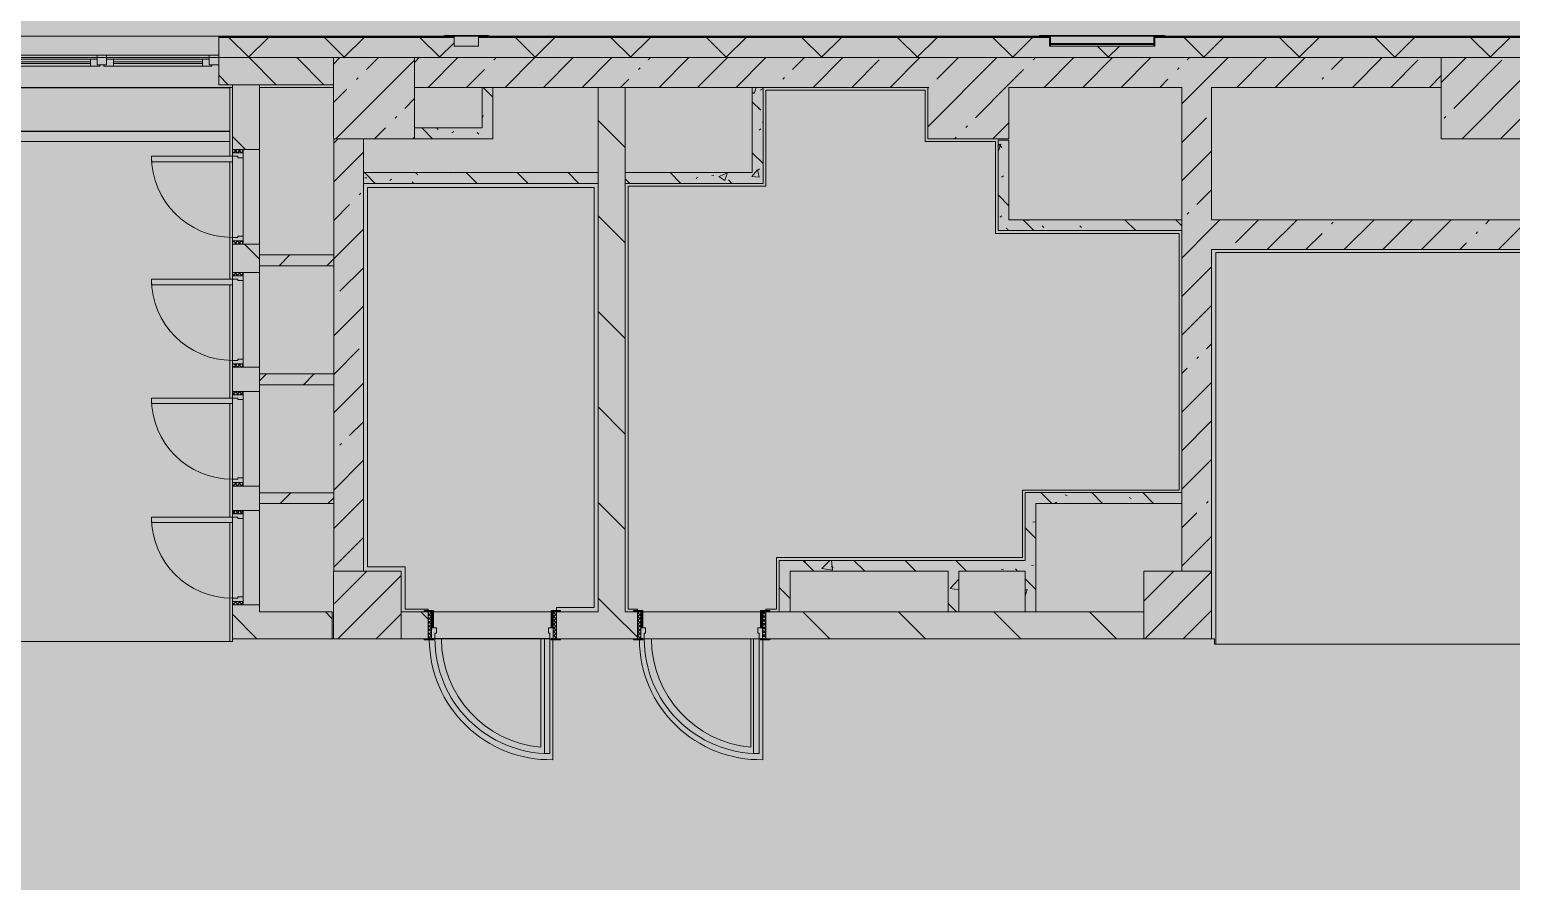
# Model space of a CAD drawing. Header units: millimetres. Extents: x -3902 to 188078, y -8553 to 29000.
# Drawn here: x 72528 to 83498, y 9105 to 15407 of the extents above; entities that cross this region are included whole.
import ezdxf

# ---------------------------------------------------------------- set-up
doc = ezdxf.new("R2010")
doc.units = ezdxf.units.MM
for name, color, linetype, lineweight in [('A-DETL-6', 7, 'Continuous', 5), ('A-WALL-3', 7, 'Continuous', 5), ('I-WALL-3', 7, 'Continuous', 5), ('S-COLS-4', 7, 'Continuous', 5)]:
    doc.layers.add(name, color=color, linetype=linetype, lineweight=lineweight)
doc.layers.add('A-DETL-GENF-2', color=7, linetype='Continuous', lineweight=9, true_color=0xc0c0c0, transparency=0.4)
for name, color, linetype, lineweight, true_color in [('A-DOOR-1', 7, 'Continuous', 5, 0xaaaaaa), ('A-DOOR-2', 7, 'Continuous', 5, 0xe2e2e2), ('A-DOOR-3', 7, 'Continuous', 5, 0xb7b7b7), ('A-DOOR-FRAM-1', 7, 'Continuous', 5, 0xe2e2e2), ('A-DOOR-FRAM-2', 7, 'Continuous', 5, 0xaaaaaa), ('A-DOOR-FRAM-3', 7, 'Continuous', 5, 0xb7b7b7), ('A-FLOR-1', 7, 'Continuous', 5, 0xb7b7b7), ('A-GENM-1', 7, 'Continuous', 5, 0x737373), ('A-GENM-2', 7, 'Continuous', 5, 0xa1a1a1), ('A-GLAZ-3', 7, 'Continuous', 5, 0x737373), ('A-WALL-4', 7, 'Continuous', 5, 0x737373), ('A-WALL-5', 7, 'Continuous', 9, 0x737373), ('A-WALL-6', 7, 'Continuous', 5, 0xa1a1a1), ('I-WALL-4', 7, 'Continuous', 5, 0x737373), ('I-WALL-5', 7, 'Continuous', 5, 0x787878), ('S-COLS-3', 7, 'Continuous', 5, 0x737373)]:
    doc.layers.add(name, color=color, linetype=linetype, lineweight=lineweight, true_color=true_color)
pattern_1 = [(135, (61067.9, 0), (-353.553, -353.553), [])]
pattern_2 = [(135, (1826.41, 164.685), (-14.14214, -14.14214), []), (225, (1826.41, 164.685), (14.14214, -14.14214), [])]
pattern_3 = [(45, (-296.384, 164.685), (-14.1421, 14.1421), []), (135, (-296.384, 164.685), (-14.1421, -14.1421), [])]
pattern_4 = [(45, (61067.9, 0), (-285.123, 285.123), []), (45, (61353, 0), (-285.123, 285.123), [504.031, -100.806, 16.764, -84.042])]
pattern_5 = [(135, (61067.9, 0), (-377.171, -377.171), [533.4, -88.9, 17.78, -88.9]), (135, (61067.9, 376.94), (-377.171, -377.171), []), (50, (61067.9, 0), (637.645, -55.787), [66.675, -733.425]), (355, (61067.9, 0), (-123.35, 668.7), [53.34, -586.74]), (100.451, (61121, -4.65), (514.299, 612.908), [56.665, -623.315]), (46.184, (61067.9, 177.8), (948.776, -147.15), [100.012, -1100.137]), (96.636, (61147, 165.5), (830.91, 865.997), [84.998, -934.973]), (351.184, (61067.9, 177.8), (830.918, 865.99), [80.01, -880.11]), (21, (61156.8, 133.35), (530.651, -357.928), [66.675, -733.425]), (326, (61156.8, 133.35), (216.308, 644.658), [53.34, -586.74]), (71.451, (61201, 103.5), (746.96, 286.724), [56.665, -623.315]), (37.5, (61067.9, 0), (10.8105, 295.9426), [16.764, -562.864, 16.764, -578.866, -588.962]), (37.5, (61067.9, 0), (10.8105, 295.9426), [-1175.258, 16.764, -572.198]), (7.5, (61067.9, 0), (233.869, 350.6318), [16.764, -322.834, 16.764, -549.529, -224.472]), (7.5, (61067.9, 0), (233.869, 350.6318), [-905.891, 16.764, -207.708]), (327.5, (60869.64, 0), (474.5678, -20.0513), [16.764, -205.486, 16.764, -676.656, -920.115]), (327.5, (60869.64, 0), (474.5678, -20.0513), [-915.67, 16.764, -903.351]), (317.5, (60780.74, 0), (518.452, 88.9934), [16.764, -272.161, 16.764, -443.738, -653.415]), (317.5, (60780.74, 0), (518.452, 88.9934), [-749.427, 16.764, -636.651])]
pattern_6 = [(45, (61067.9, 0), (-176.7767, 176.7767), [])]

# ---------------------------------------------------------------- blocks, each defined once
blk = doc.blocks.new('BSC_Колонна _Прямоугольная - 600х600-V44-3_10_1_птичка')
at = {"layer": 'S-COLS-4'}
h = blk.add_hatch(dxfattribs=at)
h.set_pattern_fill('FP_56', color=256, style=0, pattern_type=2)
h.set_pattern_definition([(45, (-14010, -14900), (-285.123, 285.123), []), (45, (-13724.88, -14900), (-285.123, 285.123), [504.031, -100.806, 16.764, -84.042])])
h.paths.add_polyline_path([(-22, -300), (300, -300), (300, 300), (-300, 300), (-300, -300)])
at = {"layer": 'S-COLS-3'}
for p, q in [((300, 300), (-300, 300)), ((-300, 300), (-300, -300)), ((300, -300), (300, 300)), ((-300, -300), (300, -300))]:
    blk.add_line(p, q, dxfattribs=at)
blk = doc.blocks.new('110_Дверь_СКБ_1Ст_Внутренняя1 - Д-7_п__950x2100h_Туалет EW30-32897972-3_10_1_птичка')
at = {"layer": 'A-DOOR-1'}
h = blk.add_hatch(dxfattribs=at)
h.set_pattern_fill('FP_66', color=256, style=0, pattern_type=2)
h.set_pattern_definition(pattern_2)
h.paths.add_polyline_path([(487.5, 100), (462.5, 100), (462.5, -100), (487.5, -100)])
at = {"layer": 'A-DOOR-2'}
h = blk.add_hatch(color=256, dxfattribs=at)
h.paths.add_polyline_path([(437.5, 100), (437.5, 60), (427.5, 60), (427.5, 20), (462.5, 20), (462.5, 100)])
h.paths.add_polyline_path([(-412.5, 100), (-437.5, 100), (-437.5, 20), (-402.5, 20), (-402.5, 60), (-412.5, 60)])
at = {"layer": 'A-DOOR-FRAM-1'}
for points in [[(-412.5, 950), (-412.5, 100), (-372.5, 100), (-372.5, 950)], [(-492.5, 108), (-492.5, 100), (-422.5, 100), (-422.5, 108)], [(-422.5, 20), (-437.5, 20), (-437.5, -100), (-422.5, -100)], [(517.5, 108), (447.5, 108), (447.5, 100), (517.5, 100)], [(462.5, 20), (447.5, 20), (447.5, -100), (462.5, -100)], [(-492.5, -100), (-492.5, -108), (-422.5, -108), (-422.5, -100)], [(447.5, -100), (447.5, -108), (517.5, -108), (517.5, -100)]]:
    blk.add_hatch(color=256, dxfattribs=at).paths.add_polyline_path(points)
at = {"layer": 'A-DOOR-FRAM-2'}
h = blk.add_hatch(dxfattribs=at)
h.set_pattern_fill('FP_67', color=256, style=0, pattern_type=2)
h.set_pattern_definition(pattern_3)
h.paths.add_polyline_path([(-437.5, 100), (-462.5, 100), (-462.5, -100), (-437.5, -100)])
at = {"layer": 'A-DOOR-3'}
for p, q in [((-412.5, 950), (-412.5, 100)), ((-372.5, 950), (-412.5, 950)), ((-372.5, 100), (-372.5, 950)), ((-412.5, 100), (-372.5, 100))]:
    blk.add_line(p, q, dxfattribs=at)
blk.add_arc((-412.5, 100), 850, 360, 90, dxfattribs=at)
at = {"layer": 'A-DOOR-FRAM-3'}
for p, q in [((-422.5, 108), (-492.5, 108)), ((-492.5, 108), (-492.5, 100)), ((-492.5, 100), (-422.5, 100)), ((-437.5, 100), (-462.5, 100)), ((-462.5, 100), (-462.5, -100)), ((-412.5, 100), (-437.5, 100)), ((-437.5, 100), (-437.5, 20)), ((-437.5, -100), (-437.5, 100)), ((-422.5, 100), (-437.5, 100)), ((-437.5, 100), (-437.5, 99)), ((-437.5, 99), (-422.5, 99)), ((-437.5, 20), (-402.5, 20)), ((-422.5, 20), (-437.5, 20)), ((-437.5, 20), (-437.5, -100)), ((-422.5, 100), (-422.5, 108)), ((-422.5, 99), (-422.5, 100)), ((-422.5, -100), (-422.5, 20)), ((-412.5, 60), (-412.5, 100)), ((-402.5, 60), (-412.5, 60)), ((-402.5, 20), (-402.5, 60)), ((437.5, 60), (427.5, 60)), ((427.5, 60), (427.5, 20)), ((427.5, 20), (462.5, 20)), ((437.5, 100), (437.5, 60)), ((462.5, 100), (437.5, 100)), ((517.5, 108), (447.5, 108)), ((447.5, 108), (447.5, 100)), ((462.5, 100), (447.5, 100)), ((447.5, 100), (447.5, 99)), ((447.5, 100), (517.5, 100)), ((447.5, 99), (462.5, 99)), ((462.5, 20), (447.5, 20)), ((447.5, 20), (447.5, -100)), ((462.5, 20), (462.5, 100)), ((487.5, 100), (462.5, 100)), ((462.5, 100), (462.5, -100)), ((462.5, 99), (462.5, 100)), ((462.5, -100), (462.5, 20)), ((487.5, -100), (487.5, 100)), ((517.5, 100), (517.5, 108)), ((-422.5, -100), (-492.5, -100)), ((-492.5, -100), (-492.5, -108)), ((-492.5, -108), (-422.5, -108)), ((-462.5, -100), (-437.5, -100)), ((-437.5, -100), (-422.5, -100)), ((-422.5, -108), (-422.5, -100)), ((447.5, -100), (462.5, -100)), ((517.5, -100), (447.5, -100)), ((447.5, -100), (447.5, -108)), ((447.5, -108), (517.5, -108)), ((462.5, -100), (487.5, -100)), ((517.5, -108), (517.5, -100))]:
    blk.add_line(p, q, dxfattribs=at)
blk = doc.blocks.new('110_Дверь_СКБ_1Ст_Внутренняя1 - Д-7_п__950x2100h_Туалет-32491181-3_10_1_птичка')
at = {"layer": 'A-DOOR-1'}
h = blk.add_hatch(dxfattribs=at)
h.set_pattern_fill('FP_66', color=256, style=0, pattern_type=2)
h.set_pattern_definition(pattern_2)
h.paths.add_polyline_path([(487.5, 100), (462.5, 100), (462.5, -100), (487.5, -100)])
at = {"layer": 'A-DOOR-2'}
h = blk.add_hatch(color=256, dxfattribs=at)
h.paths.add_polyline_path([(437.5, 100), (437.5, 60), (427.5, 60), (427.5, 20), (462.5, 20), (462.5, 100)])
h.paths.add_polyline_path([(-412.5, 100), (-437.5, 100), (-437.5, 20), (-402.5, 20), (-402.5, 60), (-412.5, 60)])
at = {"layer": 'A-DOOR-FRAM-1'}
for points in [[(-412.5, 950), (-412.5, 100), (-372.5, 100), (-372.5, 950)], [(-492.5, 108), (-492.5, 100), (-422.5, 100), (-422.5, 108)], [(-422.5, 20), (-437.5, 20), (-437.5, -100), (-422.5, -100)], [(517.5, 108), (447.5, 108), (447.5, 100), (517.5, 100)], [(462.5, 20), (447.5, 20), (447.5, -100), (462.5, -100)], [(-492.5, -100), (-492.5, -108), (-422.5, -108), (-422.5, -100)], [(447.5, -100), (447.5, -108), (517.5, -108), (517.5, -100)]]:
    blk.add_hatch(color=256, dxfattribs=at).paths.add_polyline_path(points)
at = {"layer": 'A-DOOR-FRAM-2'}
h = blk.add_hatch(dxfattribs=at)
h.set_pattern_fill('FP_67', color=256, style=0, pattern_type=2)
h.set_pattern_definition(pattern_3)
h.paths.add_polyline_path([(-437.5, 100), (-462.5, 100), (-462.5, -100), (-437.5, -100)])
at = {"layer": 'A-DOOR-3'}
for p, q in [((-412.5, 950), (-412.5, 100)), ((-372.5, 950), (-412.5, 950)), ((-372.5, 100), (-372.5, 950)), ((-412.5, 100), (-372.5, 100))]:
    blk.add_line(p, q, dxfattribs=at)
blk.add_arc((-412.5, 100), 850, 360, 90, dxfattribs=at)
at = {"layer": 'A-DOOR-FRAM-3'}
for p, q in [((-422.5, 108), (-492.5, 108)), ((-492.5, 108), (-492.5, 100)), ((-492.5, 100), (-422.5, 100)), ((-437.5, 100), (-462.5, 100)), ((-462.5, 100), (-462.5, -100)), ((-412.5, 100), (-437.5, 100)), ((-437.5, 100), (-437.5, 20)), ((-437.5, -100), (-437.5, 100)), ((-422.5, 100), (-437.5, 100)), ((-437.5, 100), (-437.5, 99)), ((-437.5, 99), (-422.5, 99)), ((-437.5, 20), (-402.5, 20)), ((-422.5, 20), (-437.5, 20)), ((-437.5, 20), (-437.5, -100)), ((-422.5, 100), (-422.5, 108)), ((-422.5, 99), (-422.5, 100)), ((-422.5, -100), (-422.5, 20)), ((-412.5, 60), (-412.5, 100)), ((-402.5, 60), (-412.5, 60)), ((-402.5, 20), (-402.5, 60)), ((437.5, 60), (427.5, 60)), ((427.5, 60), (427.5, 20)), ((427.5, 20), (462.5, 20)), ((437.5, 100), (437.5, 60)), ((462.5, 100), (437.5, 100)), ((517.5, 108), (447.5, 108)), ((447.5, 108), (447.5, 100)), ((462.5, 100), (447.5, 100)), ((447.5, 100), (447.5, 99)), ((447.5, 100), (517.5, 100)), ((447.5, 99), (462.5, 99)), ((462.5, 20), (447.5, 20)), ((447.5, 20), (447.5, -100)), ((462.5, 20), (462.5, 100)), ((487.5, 100), (462.5, 100)), ((462.5, 100), (462.5, -100)), ((462.5, 99), (462.5, 100)), ((462.5, -100), (462.5, 20)), ((487.5, -100), (487.5, 100)), ((517.5, 100), (517.5, 108)), ((-422.5, -100), (-492.5, -100)), ((-492.5, -100), (-492.5, -108)), ((-492.5, -108), (-422.5, -108)), ((-462.5, -100), (-437.5, -100)), ((-437.5, -100), (-422.5, -100)), ((-422.5, -108), (-422.5, -100)), ((447.5, -100), (462.5, -100)), ((517.5, -100), (447.5, -100)), ((447.5, -100), (447.5, -108)), ((447.5, -108), (517.5, -108)), ((462.5, -100), (487.5, -100)), ((517.5, -108), (517.5, -100))]:
    blk.add_line(p, q, dxfattribs=at)
blk = doc.blocks.new('BSC_Колонна _Прямоугольная - 500х500-V82-3_10_1_птичка')
at = {"layer": 'S-COLS-4'}
h = blk.add_hatch(dxfattribs=at)
h.set_pattern_fill('FP_99', color=256, style=0, pattern_type=2)
h.set_pattern_definition([(45, (-19960, -11150), (-285.123, 285.123), []), (45, (-19674.88, -11150), (-285.123, 285.123), [504.031, -100.806, 16.764, -84.042])])
h.paths.add_polyline_path([(-250, -250), (250, -250), (250, 250), (-250, 250), (-250, 71)])
at = {"layer": 'S-COLS-3'}
for p, q in [((250, 250), (-250, 250)), ((-250, 250), (-250, -250)), ((250, -250), (250, 250)), ((-250, -250), (250, -250))]:
    blk.add_line(p, q, dxfattribs=at)
blk = doc.blocks.new('120_Окно_СКБ_2Ст - 120_Окно_СКБ_2Ст 3100х2500 _мал_створка слева_ 2-V93-3_10_1_птичка')
at = {"layer": 'A-GLAZ-3'}
for p, q in [((-1550, -127), (-1550, -57)), ((-1550, -57), (-1480, -57)), ((1550, -57), (-1550, -57)), ((-1480, -57), (-1480, -127)), ((650, -87), (-1480, -87)), ((-1480, -87), (-1480, -127)), ((-1430, -137), (-1430, -87)), ((-1430, -107), (600, -107)), ((600, -137), (600, -87)), ((650, -127), (650, -57)), ((650, -57), (720, -57)), ((650, -127), (650, -87)), ((720, -57), (720, -127)), ((1480, -87), (720, -87)), ((720, -87), (720, -127)), ((770, -137), (770, -87)), ((770, -107), (1430, -107)), ((1430, -137), (1430, -87)), ((1480, -127), (1480, -57)), ((1480, -57), (1550, -57)), ((1480, -127), (1480, -87)), ((1550, -57), (1550, -127)), ((-1480, -127), (-1550, -127)), ((-1550, -127), (-1500, -127)), ((-1480, -127), (-1500, -127)), ((-1500, -127), (-1500, -137)), ((-1500, -137), (670, -137)), ((670, -137), (-1500, -137)), ((600, -117), (-1430, -117)), ((720, -127), (650, -127)), ((670, -127), (650, -127)), ((670, -127), (700, -127)), ((670, -137), (670, -127)), ((720, -127), (700, -127)), ((700, -127), (700, -137)), ((700, -137), (1500, -137)), ((1500, -137), (700, -137)), ((1430, -117), (770, -117)), ((1550, -127), (1480, -127)), ((1500, -127), (1480, -127)), ((1500, -127), (1550, -127)), ((1500, -137), (1500, -127))]:
    blk.add_line(p, q, dxfattribs=at)
blk = doc.blocks.new('BSC_Колонна _Прямоугольная - 500х500-V120-3_10_1_птичка')
at = {"layer": 'S-COLS-4'}
h = blk.add_hatch(dxfattribs=at)
h.set_pattern_fill('FP_122', color=256, style=0, pattern_type=2)
h.set_pattern_definition([(45, (-13960, -11150), (-285.123, 285.123), []), (45, (-13674.88, -11150), (-285.123, 285.123), [504.031, -100.806, 16.764, -84.042])])
h.paths.add_polyline_path([(-250, -250), (250, -250), (250, 250), (-250, 250), (-250, 71)])
at = {"layer": 'S-COLS-3'}
for p, q in [((250, 250), (-250, 250)), ((-250, 250), (-250, -250)), ((250, -250), (250, 250)), ((-250, -250), (250, -250))]:
    blk.add_line(p, q, dxfattribs=at)
blk = doc.blocks.new('BSC_Колонна _Прямоугольная - 600х600-V121-3_10_1_птичка')
at = {"layer": 'S-COLS-4'}
h = blk.add_hatch(dxfattribs=at)
h.set_pattern_fill('FP_123', color=256, style=0, pattern_type=2)
h.set_pattern_definition([(45, (-22210, -14900), (-285.123, 285.123), []), (45, (-21924.88, -14900), (-285.123, 285.123), [504.031, -100.806, 16.764, -84.042])])
h.paths.add_polyline_path([(-300, -300), (300, -300), (300, 300), (-300, 300)])
at = {"layer": 'S-COLS-3'}
for p, q in [((300, 300), (-300, 300)), ((-300, 300), (-300, -300)), ((300, -300), (300, 300)), ((-300, -300), (300, -300))]:
    blk.add_line(p, q, dxfattribs=at)
blk = doc.blocks.new('110_Дверь_СКБ_1Ст - д-18 700x2100h_Технический шкаф ЭОМ и СС-V127-3_10_1_птичка')
at = {"layer": 'A-DOOR-1'}
h = blk.add_hatch(dxfattribs=at)
h.set_pattern_fill('FP_106', color=256, style=0, pattern_type=2)
h.set_pattern_definition([(135, (1951.41, 164.685), (-14.14214, -14.14214), []), (225, (1951.41, 164.685), (14.14214, -14.14214), [])])
h.paths.add_polyline_path([(337.5, 20), (362.5, 20), (362.5, 100), (337.5, 100)])
at = {"layer": 'A-DOOR-2'}
h = blk.add_hatch(color=256, dxfattribs=at)
h.paths.add_polyline_path([(-312.5, 100), (-312.5, 20), (-277.5, 20), (-277.5, 60), (-287.5, 60), (-287.5, 100)])
h.paths.add_polyline_path([(302.5, 60), (302.5, 20), (337.5, 20), (337.5, 100), (312.5, 100), (312.5, 60)])
at = {"layer": 'A-DOOR-FRAM-1'}
blk.add_hatch(color=256, dxfattribs=at).paths.add_polyline_path([(272.5, 700), (272.5, 100), (312.5, 100), (312.5, 700)])
at = {"layer": 'A-DOOR-FRAM-2'}
h = blk.add_hatch(dxfattribs=at)
h.set_pattern_fill('FP_107', color=256, style=0, pattern_type=2)
h.set_pattern_definition([(45, (-171.384, 164.685), (-14.1421, 14.1421), []), (135, (-171.384, 164.685), (-14.1421, -14.1421), [])])
h.paths.add_polyline_path([(-337.5, 20), (-312.5, 20), (-312.5, 100), (-337.5, 100)])
at = {"layer": 'A-DOOR-3'}
for p, q in [((312.5, 700), (272.5, 700)), ((272.5, 700), (272.5, 100)), ((312.5, 100), (312.5, 700)), ((272.5, 100), (312.5, 100))]:
    blk.add_line(p, q, dxfattribs=at)
blk.add_arc((312.5, 100), 600, 90, 180, dxfattribs=at)
at = {"layer": 'A-DOOR-FRAM-3'}
for p, q in [((-312.5, 100), (-337.5, 100)), ((-337.5, 100), (-337.5, 20)), ((-337.5, 20), (-312.5, 20)), ((-287.5, 100), (-312.5, 100)), ((-312.5, 100), (-312.5, 20)), ((-312.5, 20), (-312.5, 100)), ((-312.5, 20), (-277.5, 20)), ((-287.5, 60), (-287.5, 100)), ((-287.5, 100), (272.5, 100)), ((-277.5, 60), (-287.5, 60)), ((-277.5, 20), (-277.5, 60)), ((302.5, 20), (-277.5, 20)), ((312.5, 60), (302.5, 60)), ((302.5, 60), (302.5, 20)), ((302.5, 20), (337.5, 20)), ((312.5, 100), (312.5, 60)), ((337.5, 100), (312.5, 100)), ((337.5, 20), (337.5, 100)), ((362.5, 100), (337.5, 100)), ((337.5, 100), (337.5, 20)), ((337.5, 20), (362.5, 20)), ((362.5, 20), (362.5, 100))]:
    blk.add_line(p, q, dxfattribs=at)
blk = doc.blocks.new('Полоса с поворотом - Полоса с поворотом-23831104-3_10_1_птичка')
at = {"layer": 'A-GENM-1'}
for p, q in [((19017, 15363), (19783, 15363)), ((19783, 15306), (19017, 15306)), ((19017, 15298), (19783, 15298))]:
    blk.add_line(p, q, dxfattribs=at)
blk = doc.blocks.new('Уголок вложенный - Уголок вложенный-23831105-3_10_1_птичка')
at = {"layer": 'A-GENM-1'}
for p, q in [((29164, 15365), (29244, 15365)), ((29164, 15361), (29164, 15365)), ((29244, 15365), (29244, 15285)), ((29237, 15288), (29237, 15349)), ((29244, 15285), (29240, 15285))]:
    blk.add_line(p, q, dxfattribs=at)
at = {"layer": 'A-GENM-1', "flags": 128}
for points in [[(29167, 15358), (29166, 15358), (29166, 15358), (29165, 15359), (29165, 15359), (29164, 15360), (29164, 15360), (29164, 15361)], [(29237, 15349), (29237, 15351), (29236, 15353), (29235, 15355), (29234, 15356), (29232, 15357), (29230, 15358), (29228, 15358)], [(29240, 15285), (29239, 15285), (29239, 15285), (29238, 15286), (29238, 15286), (29237, 15287), (29237, 15287), (29237, 15288)]]:
    blk.add_lwpolyline(points, dxfattribs=at)
at = {"layer": 'A-GENM-2'}
blk.add_line((29228, 15358), (29167, 15358), dxfattribs=at)
blk = doc.blocks.new('Уголок вложенный - Уголок вложенный-V137-3_10_1_птичка')
at = {"layer": 'A-GENM-1'}
for p, q in [((30010, 15365), (30090, 15365)), ((30010, 15285), (30010, 15365)), ((30090, 15365), (30090, 15361)), ((30014, 15285), (30010, 15285)), ((30017, 15349), (30017, 15288))]:
    blk.add_line(p, q, dxfattribs=at)
at = {"layer": 'A-GENM-1', "flags": 128}
for points in [[(30090, 15361), (30090, 15360), (30090, 15360), (30089, 15359), (30089, 15359), (30088, 15358), (30088, 15358), (30087, 15358)], [(30017, 15288), (30017, 15287), (30017, 15287), (30016, 15286), (30016, 15286), (30015, 15285), (30015, 15285), (30014, 15285)], [(30026, 15358), (30024, 15358), (30022, 15357), (30020, 15356), (30019, 15355), (30018, 15353), (30017, 15351), (30017, 15349)]]:
    blk.add_lwpolyline(points, dxfattribs=at)
at = {"layer": 'A-GENM-2'}
blk.add_line((30087, 15358), (30026, 15358), dxfattribs=at)
blk = doc.blocks.new('Уголок вложенный - Уголок вложенный-V138-3_10_1_птичка')
at = {"layer": 'A-GENM-1'}
for p, q in [((29244, 15365), (30010, 15365)), ((30010, 15285), (29244, 15285))]:
    blk.add_line(p, q, dxfattribs=at)
at = {"layer": 'A-GENM-1', "flags": 128}
for points in [[(29237, 15349), (29237, 15351), (29236, 15353), (29235, 15355), (29234, 15356), (29232, 15357), (29230, 15358), (29228, 15358)], [(30026, 15358), (30024, 15358), (30022, 15357), (30020, 15356), (30019, 15355), (30018, 15353), (30017, 15351), (30017, 15349)]]:
    blk.add_lwpolyline(points, dxfattribs=at)
blk = doc.blocks.new('Уголок вложенный - Уголок вложенный-23964580-3_10_1_птичка')
at = {"layer": 'A-GENM-1'}
for p, q in [((14530, 15361), (14530, 15365)), ((14603, 15288), (14603, 15349)), ((14610, 15285), (14606, 15285))]:
    blk.add_line(p, q, dxfattribs=at)
at = {"layer": 'A-GENM-1', "flags": 128}
for points in [[(14533, 15358), (14532, 15358), (14532, 15358), (14531, 15359), (14531, 15359), (14530, 15360), (14530, 15360), (14530, 15361)], [(14603, 15349), (14603, 15351), (14602, 15353), (14601, 15355), (14600, 15356), (14598, 15357), (14596, 15358), (14594, 15358)], [(14606, 15285), (14605, 15285), (14605, 15285), (14604, 15286), (14604, 15286), (14603, 15287), (14603, 15287), (14603, 15288)]]:
    blk.add_lwpolyline(points, dxfattribs=at)
at = {"layer": 'A-GENM-2'}
blk.add_line((14594, 15358), (14533, 15358), dxfattribs=at)
blk = doc.blocks.new('Уголок вложенный - Уголок вложенный-V146-3_10_1_птичка')
at = {"layer": 'A-GENM-1'}
for p, q in [((14856, 15365), (14856, 15361)), ((14780, 15285), (14776, 15285)), ((14783, 15349), (14783, 15288))]:
    blk.add_line(p, q, dxfattribs=at)
at = {"layer": 'A-GENM-1', "flags": 128}
for points in [[(14856, 15361), (14856, 15360), (14856, 15360), (14855, 15359), (14855, 15359), (14854, 15358), (14854, 15358), (14853, 15358)], [(14783, 15288), (14783, 15287), (14783, 15287), (14782, 15286), (14782, 15286), (14781, 15285), (14781, 15285), (14780, 15285)], [(14792, 15358), (14790, 15358), (14788, 15357), (14786, 15356), (14785, 15355), (14784, 15353), (14783, 15351), (14783, 15349)]]:
    blk.add_lwpolyline(points, dxfattribs=at)
at = {"layer": 'A-GENM-2'}
blk.add_line((14853, 15358), (14792, 15358), dxfattribs=at)
blk = doc.blocks.new('Уголок вложенный - Уголок вложенный-V147-3_10_1_птичка')
at = {"layer": 'A-GENM-1'}
blk.add_line((14776, 15285), (14610, 15285), dxfattribs=at)
at = {"layer": 'A-GENM-1', "flags": 128}
for points in [[(14598, 15357), (14596, 15358), (14594, 15358)], [(14792, 15358), (14790, 15358), (14788, 15357)]]:
    blk.add_lwpolyline(points, dxfattribs=at)
blk = doc.blocks.new('Уголок вложенный - Уголок вложенный-V148-3_10_1_птичка')
at = {"layer": 'A-GENM-1'}
for p, q in [((14530, 15365), (14856, 15365)), ((14530, 15365), (14530, 15361)), ((14856, 15361), (14856, 15365)), ((14603, 15349), (14603, 15288)), ((14606, 15285), (14780, 15285)), ((14783, 15288), (14783, 15349))]:
    blk.add_line(p, q, dxfattribs=at)
at = {"layer": 'A-GENM-1', "flags": 128}
for points in [[(14530, 15361), (14530, 15360), (14530, 15360), (14531, 15359), (14531, 15359), (14532, 15358), (14532, 15358), (14533, 15358)], [(14853, 15358), (14854, 15358), (14854, 15358), (14855, 15359), (14855, 15359), (14856, 15360), (14856, 15360), (14856, 15361)], [(14594, 15358), (14596, 15358), (14598, 15357), (14600, 15356), (14601, 15355), (14602, 15353), (14603, 15351), (14603, 15349)], [(14603, 15288), (14603, 15287), (14603, 15287), (14604, 15286), (14604, 15286), (14605, 15285), (14605, 15285), (14606, 15285)], [(14780, 15285), (14781, 15285), (14781, 15285), (14782, 15286), (14782, 15286), (14783, 15287), (14783, 15287), (14783, 15288)], [(14783, 15349), (14783, 15351), (14784, 15353), (14785, 15355), (14786, 15356), (14788, 15357), (14790, 15358), (14792, 15358)]]:
    blk.add_lwpolyline(points, dxfattribs=at)
at = {"layer": 'A-GENM-2'}
blk.add_line((14533, 15358), (14853, 15358), dxfattribs=at)
blk = doc.blocks.new('Зашивка приборов отопления34 - Зашивка приборов отопления-33324488-3_10_1_птичка')
at = {"layer": 'A-WALL-4'}
for p, q in [((34188, 26888), (34188, 26567)), ((40348, 26888), (34188, 26888)), ((40348, 26567), (40348, 26888)), ((34188, 26567), (40348, 26567)), ((40348, 26567), (34188, 26567)), ((34188, 26567), (34188, 26492)), ((40348, 26492), (40348, 26567)), ((34188, 26492), (40348, 26492))]:
    blk.add_line(p, q, dxfattribs=at)

msp = doc.modelspace()

# ---------------------------------------------------------------- hatches: boundary and pattern name
at = {"layer": 'A-DETL-GENF-2'}
for points in [[(60140.1, 14774.9), (60799.9, 14774.9), (60799.9, 15358), (99827.9, 15358), (99827.9, 23888.3), (94996, 23888.3), (94996, 27398.1), (58658.8, 27398.1), (58658.8, 14774.9), (59674, 14774.9)], [(97428.3, -258), (99377.9, -258), (99377.9, 15358), (60799.9, 15358), (60799.9, -258), (96496.1, -258)]]:
    msp.add_hatch(color=256, dxfattribs=at).paths.add_polyline_path(points)
at = {"layer": 'A-WALL-3'}
h = msp.add_hatch(dxfattribs=at)
h.set_pattern_fill('FP_64', color=256, style=0, pattern_type=2)
h.set_pattern_definition([(45, (61067.9, 0), (-353.5534, 353.5534), []), (135, (61067.9, 0), (-353.5534, -353.5534), [])])
h.paths.add_polyline_path([(88106.3, 15200), (93177.9, 15200), (93177.9, 15350), (91084.9, 15349), (91084.9, 15288), (91077.9, 15285), (90304.9, 15288), (90304.9, 15350), (86678.1, 15349), (86678.1, 15288), (86671.1, 15285), (85498.1, 15288), (85498.1, 15350), (80857.9, 15349), (80857.9, 15288), (80850.9, 15285), (80077.9, 15288), (80077.9, 15350), (75850.9, 15349), (75850.9, 15288), (75843.9, 15285), (75670.9, 15288), (75670.7, 15350), (73927.9, 15350), (73927.9, 15200), (87477.9, 15200)])
h.paths.add_polyline_path([(99377.9, 15200), (99377.9, 15350), (98877.9, 15350), (98877.9, 15200), (99292.7, 15200)])
h.paths.add_polyline_path([(95727.9, 15200), (96477.9, 15200), (96477.9, 15350), (95727.9, 15350)])
h.paths.add_polyline_path([(94677.9, 15200), (94827.9, 15200), (94827.9, 15350), (94677.9, 15350), (94677.9, 15270.2)])
h.paths.add_polyline_path([(70227.9, 15200), (70827.9, 15200), (70827.9, 15350), (70227.9, 15350)])
h.paths.add_polyline_path([(67597.8, 15200), (67827.9, 15200), (67827.9, 15350), (61107.9, 15350), (61107.9, 15293), (60957.9, 15293), (60957.9, 15200), (67227.9, 15200)])
h.paths.add_polyline_path([(69327.9, 15200), (69327.9, 15350), (68727.9, 15350), (68727.9, 15200)])
h.paths.add_polyline_path([(94077.9, 15200), (94307.9, 15200), (94302.9, 15350), (94077.9, 15350), (94077.9, 15270.2)])
h = msp.add_hatch(dxfattribs=at)
h.set_pattern_fill('FP_62', color=256, style=0, pattern_type=2)
h.set_pattern_definition([(135, (61067.9, 0), (-176.7767, -176.7767), [])])
h.paths.add_polyline_path([(74123.2, 15000), (74777.9, 15000), (74777.9, 15200), (73927.9, 15200), (73927.9, 15000), (74029.1, 15000)])
h.paths.add_polyline_path([(65727.9, 15000), (67227.9, 15000), (67227.9, 15200), (65727.9, 15200)])
h.paths.add_polyline_path([(70394.4, 15000), (70827.9, 15000), (70827.9, 15200), (70227.9, 15200), (70227.9, 15000)])
h.paths.add_polyline_path([(69327.9, 15000), (69327.9, 15200), (68727.9, 15200), (68727.9, 15000)])
at = {"layer": 'I-WALL-3'}
h = msp.add_hatch(dxfattribs=at)
h.set_pattern_fill('FP_60', color=256, style=0, pattern_type=2)
h.set_pattern_definition(pattern_4)
h.paths.add_polyline_path([(93177.9, 14980), (93177.9, 15200), (91677.9, 15200), (91677.9, 14980), (92829.1, 14980)])
h.paths.add_polyline_path([(75877.9, 14980), (79178.1, 14980), (79178.1, 15200), (75377.9, 15200), (75377.9, 14980)])
h.paths.add_polyline_path([(91077.9, 14980), (91077.9, 15200), (87477.9, 15200), (87477.9, 14980), (90902.9, 14980)])
h.paths.add_polyline_path([(86877.9, 14980), (86877.9, 15200), (83577.9, 15200), (83577.9, 14980), (86241.8, 14980)])
h.paths.add_polyline_path([(79778.1, 14980), (82977.9, 14980), (82977.9, 15200), (79778.1, 15200)])
h = msp.add_hatch(dxfattribs=at)
h.set_pattern_fill('FP_63', color=256, style=0, pattern_type=2)
h.set_pattern_definition(pattern_1)
h.paths.add_polyline_path([(74109.1, 11100), (74229.1, 11100), (74229.1, 11150), (74029.1, 11150), (74029.1, 11100)])
h.paths.add_polyline_path([(74029.1, 11850), (74229.1, 11850), (74229.1, 12030), (74029.1, 12030)])
h.paths.add_polyline_path([(74109.1, 12730), (74229.1, 12730), (74229.1, 12910), (74029.1, 12910), (74029.1, 12730)])
h.paths.add_polyline_path([(74109.1, 13610), (74229.1, 13610), (74229.1, 13819.9), (74029.1, 13819.9), (74029.1, 13610)])
h.paths.add_polyline_path([(74109.1, 14519.9), (74229.1, 14519.9), (74229.1, 15000), (74029.1, 15000), (74029.1, 14519.9)])
h = msp.add_hatch(dxfattribs=at)
h.set_pattern_fill('FP_63', color=256, style=0, pattern_type=2)
h.set_pattern_definition(pattern_1)
h.paths.add_polyline_path([(76919.8, 11100), (76937.9, 11100), (76937.9, 14980), (76737.9, 14980), (76737.9, 11100)])
h = msp.add_hatch(dxfattribs=at)
h.set_pattern_fill('FP_60', color=256, style=0, pattern_type=2)
h.set_pattern_definition(pattern_4)
h.paths.add_polyline_path([(81277.9, 11400), (81277.9, 14980), (81057.9, 14980), (81057.9, 11400)])
h = msp.add_hatch(dxfattribs=at)
h.set_pattern_fill('FP_60', color=256, style=0, pattern_type=2)
h.set_pattern_definition(pattern_4)
h.paths.add_polyline_path([(74778.9, 11400), (74998.9, 11400), (74998.9, 14600), (74778.9, 14600), (74778.9, 11900)])
h = msp.add_hatch(dxfattribs=at)
h.set_pattern_fill('FP_60', color=256, style=0, pattern_type=2)
h.set_pattern_definition(pattern_4)
h.paths.add_polyline_path([(92077.9, 13780), (92077.9, 14000), (81277.9, 14000), (81277.9, 13780), (91835.1, 13780)])
h = msp.add_hatch(dxfattribs=at)
h.set_pattern_fill('FP_65', color=256, style=0, pattern_type=2)
h.set_pattern_definition(pattern_6)
h.paths.add_polyline_path([(74778.9, 13660), (74778.9, 13740), (74229.1, 13740), (74229.1, 13660)])
h = msp.add_hatch(dxfattribs=at)
h.set_pattern_fill('FP_65', color=256, style=0, pattern_type=2)
h.set_pattern_definition(pattern_6)
h.paths.add_polyline_path([(74778.9, 12780), (74778.9, 12860), (74229.1, 12860), (74229.1, 12780)])
h = msp.add_hatch(dxfattribs=at)
h.set_pattern_fill('FP_65', color=256, style=0, pattern_type=2)
h.set_pattern_definition(pattern_6)
h.paths.add_polyline_path([(74778.9, 11900), (74778.9, 11980), (74229.1, 11980), (74229.1, 11900)])
h = msp.add_hatch(dxfattribs=at)
h.set_pattern_fill('FP_63', color=256, style=0, pattern_type=2)
h.set_pattern_definition(pattern_1)
h.paths.add_polyline_path([(74768.9, 10900), (74768.9, 11100), (74029.1, 11100), (74029.1, 10900)])
h = msp.add_hatch(dxfattribs=at)
h.set_pattern_fill('FP_63', color=256, style=0, pattern_type=2)
h.set_pattern_definition(pattern_1)
h.paths.add_polyline_path([(80777.9, 10900), (80777.9, 11100), (77977.9, 11100), (77977.9, 10900), (80648.6, 10900)])
h.paths.add_polyline_path([(77027.9, 10900), (77027.9, 11100), (76428.9, 11100), (76428.9, 10900), (76997.9, 10900)])
h.paths.add_polyline_path([(75448.9, 10900), (75478.9, 10900), (75478.9, 11100), (75277.9, 11100), (75277.9, 10900)])
at = {"layer": 'I-WALL-5'}
h = msp.add_hatch(dxfattribs=at)
h.set_pattern_fill('FP_70', color=256, style=0, pattern_type=2)
h.set_pattern_definition(pattern_5)
h.paths.add_polyline_path([(75957.9, 14680), (75957.9, 14980), (75877.9, 14980), (75877.9, 14680)])
h = msp.add_hatch(dxfattribs=at)
h.set_pattern_fill('FP_70', color=256, style=0, pattern_type=2)
h.set_pattern_definition(pattern_5)
h.paths.add_polyline_path([(77957.9, 14350), (77957.9, 14980), (77877.9, 14980), (77877.9, 14350)])
h = msp.add_hatch(dxfattribs=at)
h.set_pattern_fill('FP_70', color=256, style=0, pattern_type=2)
h.set_pattern_definition(pattern_5)
h.paths.add_polyline_path([(75377.9, 14600), (75957.9, 14600), (75957.9, 14680), (75377.9, 14680)])
h = msp.add_hatch(dxfattribs=at)
h.set_pattern_fill('FP_70', color=256, style=0, pattern_type=2)
h.set_pattern_definition(pattern_5)
h.paths.add_polyline_path([(79778.1, 13920), (79778.1, 14590), (79698.1, 14590), (79698.1, 13920)])
h = msp.add_hatch(dxfattribs=at)
h.set_pattern_fill('FP_70', color=256, style=0, pattern_type=2)
h.set_pattern_definition(pattern_5)
h.paths.add_polyline_path([(76737.9, 14270), (76737.9, 14350), (74998.9, 14350), (74998.9, 14270), (75055.4, 14270)])
h = msp.add_hatch(dxfattribs=at)
h.set_pattern_fill('FP_70', color=256, style=0, pattern_type=2)
h.set_pattern_definition(pattern_5)
h.paths.add_polyline_path([(76937.9, 14270), (77957.9, 14270), (77957.9, 14350), (76937.9, 14350)])
h = msp.add_hatch(dxfattribs=at)
h.set_pattern_fill('FP_70', color=256, style=0, pattern_type=2)
h.set_pattern_definition(pattern_5)
h.paths.add_polyline_path([(81057.9, 13920), (81057.9, 14000), (79778.1, 14000), (79778.1, 13920), (80648.6, 13920)])
h = msp.add_hatch(dxfattribs=at)
h.set_pattern_fill('FP_70', color=256, style=0, pattern_type=2)
h.set_pattern_definition(pattern_5)
h.paths.add_polyline_path([(79977.9, 11100), (79977.9, 11981.9), (79897.9, 11981.9), (79897.9, 11100)])
h = msp.add_hatch(dxfattribs=at)
h.set_pattern_fill('FP_70', color=256, style=0, pattern_type=2)
h.set_pattern_definition(pattern_5)
h.paths.add_polyline_path([(81057.9, 11901.9), (81057.9, 11981.9), (79977.9, 11981.9), (79977.9, 11901.9), (80648.6, 11901.9)])
h = msp.add_hatch(dxfattribs=at)
h.set_pattern_fill('FP_70', color=256, style=0, pattern_type=2)
h.set_pattern_definition(pattern_5)
h.paths.add_polyline_path([(78077.9, 11100), (78157.9, 11100), (78157.9, 11480), (78077.9, 11480), (78077.9, 11221)])
h = msp.add_hatch(dxfattribs=at)
h.set_pattern_fill('FP_70', color=256, style=0, pattern_type=2)
h.set_pattern_definition(pattern_5)
h.paths.add_polyline_path([(79407.9, 11400), (79897.9, 11400), (79897.9, 11480), (78157.9, 11480), (78157.9, 11400), (79327.9, 11400)])
h = msp.add_hatch(dxfattribs=at)
h.set_pattern_fill('FP_70', color=256, style=0, pattern_type=2)
h.set_pattern_definition(pattern_5)
h.paths.add_polyline_path([(79407.9, 11100), (79407.9, 11400), (79327.9, 11400), (79327.9, 11100)])
at = {"layer": 'S-COLS-4'}
h = msp.add_hatch(dxfattribs=at)
h.set_pattern_fill('FP_60', color=256, style=0, pattern_type=2)
h.set_pattern_definition(pattern_4)
h.paths.add_polyline_path([(79778.1, 14600), (79778.1, 15200), (79178.1, 15200), (79178.1, 14600)])

# ---------------------------------------------------------------- linework, layer by layer
at = {"layer": 'A-DETL-6'}
msp.add_line((60799.9, 15358), (99377.9, 15358), dxfattribs=at)
at = {"layer": 'A-FLOR-1'}
for p, q in [((74009.1, 14980), (67827.9, 14980)), ((74009.1, 14655), (74009.1, 14980)), ((79158.1, 14960), (77977.9, 14960)), ((77977.9, 14960), (77977.9, 14250)), ((79158.1, 14580), (79158.1, 14960)), ((67827.9, 14655), (74009.1, 14655)), ((74009.1, 14469.9), (74009.1, 14580)), ((79678.1, 14580), (79158.1, 14580)), ((79678.1, 13900), (79678.1, 14580)), ((74009.1, 13560), (74009.1, 14429.9)), ((76706.9, 14239), (75029.9, 14239)), ((75029.9, 14239), (75029.9, 11431)), ((76706.9, 11131), (76706.9, 14239)), ((77977.9, 14250), (76957.9, 14250)), ((76957.9, 14250), (76957.9, 11120)), ((81037.9, 13900), (79678.1, 13900)), ((81037.9, 12000), (81037.9, 13900)), ((92850.1, 13759), (81310.1, 13759)), ((81310.1, 13759), (81310.1, 10859)), ((74009.1, 12680), (74009.1, 13520)), ((74009.1, 11800), (74009.1, 12640)), ((79877.9, 11500), (79877.9, 12000)), ((79877.9, 12000), (81037.9, 12000)), ((74009.1, 10880), (74009.1, 11760)), ((75029.9, 11431), (75308.9, 11431)), ((75308.9, 11431), (75308.9, 11120)), ((78057.9, 11120), (78057.9, 11500)), ((78057.9, 11500), (79877.9, 11500)), ((75308.9, 11120), (75478.9, 11120)), ((75478.9, 11120), (75478.9, 11108)), ((76428.9, 11108), (76428.9, 11131)), ((76428.9, 11131), (76706.9, 11131)), ((76957.9, 11120), (77027.9, 11120)), ((77027.9, 11120), (77027.9, 11108)), ((77977.9, 11108), (77977.9, 11120)), ((77977.9, 11120), (78057.9, 11120)), ((74029.1, 10880), (61403.9, 10880)), ((74029.1, 10900), (74029.1, 10880)), ((74777.9, 10900), (74768.9, 10900)), ((75576.8, 10899.9), (75518.9, 10899.9)), ((75528.9, 10901.4), (76378.9, 10901.4)), ((76338.9, 10899.9), (76311.8, 10899.9)), ((76311.8, 10899.9), (76311.8, 10097.9)), ((76388.9, 10899.9), (76378.9, 10899.9)), ((76401.8, 10005.1), (76401.8, 10892)), ((77131.8, 10899.9), (77067.9, 10899.9)), ((77077.9, 10900), (77887.9, 10900)), ((77887.9, 10899.9), (77866.8, 10899.9)), ((77866.8, 10899.9), (77866.8, 10097.9)), ((77937.9, 10899.9), (77927.9, 10899.9)), ((77956.8, 10005.1), (77956.8, 10892)), ((81298.9, 10900), (81277.9, 10900)), ((81298.9, 10859), (81298.9, 10900)), ((81298.9, 10859), (92850.1, 10859))]:
    msp.add_line(p, q, dxfattribs=at)
for centre, radius, start, end in [((76381.8, 10899.9), 895, 180.50534, 271.28046), ((76381.8, 10899.9), 805, 180, 265.01146), ((77936.8, 10899.9), 895, 180.50534, 271.28046), ((77936.8, 10899.9), 805, 180, 265.01146)]:
    msp.add_arc(centre, radius, start, end, dxfattribs=at)
at = {"layer": 'A-WALL-4'}
for p, q in [((73927.9, 15358), (73927.9, 15000)), ((73927.9, 15200), (70827.9, 15200)), ((75377.9, 15200), (82977.9, 15200)), ((73927.9, 15000), (74029.1, 15000)), ((74229.1, 15000), (74777.9, 15000))]:
    msp.add_line(p, q, dxfattribs=at)
at = {"layer": 'A-WALL-5'}
for p, q in [((75669.9, 15353), (73927.9, 15353)), ((75670.8, 15350), (73927.9, 15350)), ((80078.3, 15350), (75851, 15350)), ((80079.6, 15353), (75851.8, 15353)), ((85499.9, 15353), (80856.1, 15353)), ((85498.6, 15350), (80857.5, 15350)), ((74777.9, 15200), (73927.9, 15200)), ((73927.9, 15200), (74777.9, 15200)), ((79178.1, 15200), (75377.9, 15200)), ((82977.9, 15200), (79778.1, 15200)), ((74229.1, 15000), (74029.1, 15000)), ((75957.9, 14980), (75877.9, 14980)), ((76937.9, 14980), (76737.9, 14980)), ((77957.9, 14980), (77877.9, 14980)), ((74998.9, 14350), (74998.9, 14270)), ((76737.9, 14270), (76737.9, 14350)), ((76937.9, 14350), (76937.9, 14270)), ((81057.9, 13920), (81057.9, 14000)), ((74229.1, 13740), (74229.1, 13660)), ((74778.9, 13660), (74778.9, 13740)), ((74229.1, 12860), (74229.1, 12780)), ((74778.9, 12780), (74778.9, 12860)), ((74229.1, 11980), (74229.1, 11900)), ((74778.9, 11900), (74778.9, 11980)), ((81057.9, 11901.9), (81057.9, 11981.9)), ((78077.9, 11100), (78157.9, 11100)), ((79327.9, 11100), (79407.9, 11100)), ((79897.9, 11100), (79977.9, 11100))]:
    msp.add_line(p, q, dxfattribs=at)
at = {"layer": 'A-WALL-6'}
for p, q in [((75600.9, 15358), (61107.9, 15358)), ((75674.8, 15358), (75661.9, 15358)), ((75859.9, 15358), (75847, 15358)), ((80007.9, 15358), (75920.9, 15358)), ((80081.8, 15358), (80068.9, 15358)), ((80866.9, 15358), (80854, 15358)), ((85428.1, 15358), (80927.9, 15358))]:
    msp.add_line(p, q, dxfattribs=at)
at = {"layer": 'I-WALL-4'}
for p, q in [((74029.1, 14980), (74009.1, 14980)), ((74029.1, 15000), (74029.1, 14519.9)), ((74229.1, 15000), (74229.1, 13740)), ((74777.9, 14980), (74229.1, 14980)), ((75377.9, 14980), (75877.9, 14980)), ((75877.9, 14980), (75877.9, 14680)), ((75957.9, 14980), (76737.9, 14980)), ((75957.9, 14600), (75957.9, 14980)), ((76737.9, 14980), (76737.9, 14350)), ((76937.9, 14350), (76937.9, 14980)), ((76937.9, 14980), (77877.9, 14980)), ((77877.9, 14980), (77877.9, 14350)), ((77957.9, 14270), (77957.9, 14980)), ((77957.9, 14980), (79178.1, 14980)), ((79778.1, 14980), (81057.9, 14980)), ((81057.9, 14980), (81057.9, 14000)), ((81277.9, 14000), (81277.9, 14980)), ((81277.9, 14980), (82977.9, 14980)), ((74778.9, 14600), (74778.9, 13740)), ((74998.9, 14350), (74998.9, 14600)), ((75877.9, 14680), (75377.9, 14680)), ((75377.9, 14600), (75957.9, 14600)), ((74109.1, 14519.9), (74229.1, 14519.9)), ((79698.1, 14590), (79698.1, 13920)), ((79778.1, 14590), (79698.1, 14590)), ((79778.1, 14000), (79778.1, 14590)), ((76737.9, 14350), (74998.9, 14350)), ((74998.9, 14270), (76737.9, 14270)), ((74998.9, 11400), (74998.9, 14270)), ((76737.9, 14270), (76737.9, 11100)), ((77877.9, 14350), (76937.9, 14350)), ((76937.9, 11100), (76937.9, 14270)), ((76937.9, 14270), (77957.9, 14270)), ((81057.9, 14000), (79778.1, 14000)), ((91857.9, 14000), (81277.9, 14000)), ((79698.1, 13920), (81057.9, 13920)), ((81057.9, 13920), (81057.9, 11981.9)), ((74029.1, 13819.9), (74029.1, 13610)), ((74229.1, 13819.9), (74109.1, 13819.9)), ((74778.9, 13740), (74229.1, 13740)), ((81277.9, 11400), (81277.9, 13780)), ((81277.9, 13780), (92829.1, 13780)), ((74109.1, 13610), (74229.1, 13610)), ((74229.1, 13660), (74229.1, 12860)), ((74229.1, 13660), (74778.9, 13660)), ((74778.9, 13660), (74778.9, 12860)), ((74029.1, 12910), (74029.1, 12730)), ((74229.1, 12910), (74109.1, 12910)), ((74778.9, 12860), (74229.1, 12860)), ((74109.1, 12730), (74229.1, 12730)), ((74229.1, 12780), (74229.1, 11980)), ((74229.1, 12780), (74778.9, 12780)), ((74778.9, 12780), (74778.9, 11980)), ((74029.1, 12030), (74029.1, 11850)), ((74229.1, 12030), (74109.1, 12030)), ((74778.9, 11980), (74229.1, 11980)), ((79897.9, 11981.9), (79897.9, 11480)), ((81057.9, 11981.9), (79897.9, 11981.9)), ((74109.1, 11850), (74229.1, 11850)), ((74229.1, 11900), (74229.1, 11100)), ((74229.1, 11900), (74778.9, 11900)), ((74778.9, 11900), (74778.9, 11400)), ((79977.9, 11100), (79977.9, 11901.9)), ((79977.9, 11901.9), (81057.9, 11901.9)), ((81057.9, 11901.9), (81057.9, 11400)), ((78077.9, 11480), (78077.9, 11100)), ((79897.9, 11480), (78077.9, 11480)), ((78157.9, 11100), (78157.9, 11400)), ((78157.9, 11400), (79327.9, 11400)), ((79327.9, 11400), (79327.9, 11100)), ((79407.9, 11400), (79897.9, 11400)), ((79407.9, 11100), (79407.9, 11400)), ((79897.9, 11400), (79897.9, 11100)), ((74029.1, 11150), (74029.1, 10900)), ((74229.1, 11150), (74109.1, 11150)), ((74768.9, 11100), (74229.1, 11100)), ((74768.9, 10900), (74768.9, 11100)), ((75448.9, 11100), (75277.9, 11100)), ((75518.9, 11100), (76388.9, 11100)), ((76737.9, 11100), (76458.9, 11100)), ((76997.9, 11100), (76937.9, 11100)), ((77067.9, 11100), (77937.9, 11100)), ((78077.9, 11100), (78007.9, 11100)), ((79327.9, 11100), (78157.9, 11100)), ((79897.9, 11100), (79407.9, 11100)), ((80777.9, 11100), (79977.9, 11100)), ((74029.1, 10900), (74768.9, 10900)), ((75277.9, 10900), (75448.9, 10900)), ((76338.9, 10900), (75528.9, 10900)), ((76458.9, 10900), (76997.9, 10900)), ((77887.9, 10900), (77077.9, 10900)), ((78007.9, 10900), (80777.9, 10900))]:
    msp.add_line(p, q, dxfattribs=at)
at = {"layer": 'S-COLS-3'}
for p, q in [((79778.1, 15200), (79178.1, 15200)), ((79178.1, 14980), (79178.1, 14600)), ((79778.1, 14600), (79778.1, 14980)), ((79178.1, 14600), (79778.1, 14600))]:
    msp.add_line(p, q, dxfattribs=at)

# ---------------------------------------------------------------- block references
at = {"layer": 'A-DOOR-3'}
for name, p, rotation in [('110_Дверь_СКБ_1Ст - д-18 700x2100h_Технический шкаф ЭОМ и СС-V127-3_10_1_птичка', (74129.1, 14157.4), 89.99999999999991), ('110_Дверь_СКБ_1Ст - д-18 700x2100h_Технический шкаф ЭОМ и СС-V127-3_10_1_птичка', (74129.1, 13247.5), 89.99999999999991), ('110_Дверь_СКБ_1Ст - д-18 700x2100h_Технический шкаф ЭОМ и СС-V127-3_10_1_птичка', (74129.1, 12367.5), 89.99999999999991), ('110_Дверь_СКБ_1Ст - д-18 700x2100h_Технический шкаф ЭОМ и СС-V127-3_10_1_птичка', (74129.1, 11487.5), 89.99999999999991), ('110_Дверь_СКБ_1Ст_Внутренняя1 - Д-7_п__950x2100h_Туалет-32491181-3_10_1_птичка', (75966.4, 11000), 180), ('110_Дверь_СКБ_1Ст_Внутренняя1 - Д-7_п__950x2100h_Туалет EW30-32897972-3_10_1_птичка', (77515.4, 11000), 180)]:
    msp.add_blockref(name, p, dxfattribs=dict(at, rotation=rotation))
at = {"layer": 'A-GENM-1'}
for name, p in [('Уголок вложенный - Уголок вложенный-23964580-3_10_1_птичка', (61067.9, 0)), ('Уголок вложенный - Уголок вложенный-V148-3_10_1_птичка', (61067.9, 0)), ('Уголок вложенный - Уголок вложенный-V146-3_10_1_птичка', (61067.9, 0)), ('Уголок вложенный - Уголок вложенный-23831105-3_10_1_птичка', (50840.9, 0)), ('Уголок вложенный - Уголок вложенный-V138-3_10_1_птичка', (50840.9, 0)), ('Полоса с поворотом - Полоса с поворотом-23831104-3_10_1_птичка', (61067.9, 0)), ('Уголок вложенный - Уголок вложенный-V137-3_10_1_птичка', (50840.9, 0)), ('Уголок вложенный - Уголок вложенный-V147-3_10_1_птичка', (61067.9, 0))]:
    msp.add_blockref(name, p, dxfattribs=at)
at = {"layer": 'A-GLAZ-3'}
msp.add_blockref('120_Окно_СКБ_2Ст - 120_Окно_СКБ_2Ст 3100х2500 _мал_створка слева_ 2-V93-3_10_1_птичка', (72377.9, 15275), dxfattribs=at)
at = {"layer": 'A-WALL-4'}
msp.add_blockref('Зашивка приборов отопления34 - Зашивка приборов отопления-33324488-3_10_1_птичка', (33661.1, -11912.4), dxfattribs=at)
at = {"layer": 'S-COLS-3'}
for name, p in [('BSC_Колонна _Прямоугольная - 600х600-V44-3_10_1_птичка', (75077.9, 14900)), ('BSC_Колонна _Прямоугольная - 600х600-V121-3_10_1_птичка', (83277.9, 14900)), ('BSC_Колонна _Прямоугольная - 500х500-V120-3_10_1_птичка', (75027.9, 11150)), ('BSC_Колонна _Прямоугольная - 500х500-V82-3_10_1_птичка', (81027.9, 11150))]:
    msp.add_blockref(name, p, dxfattribs=at)

doc.saveas('drawing.dxf')
